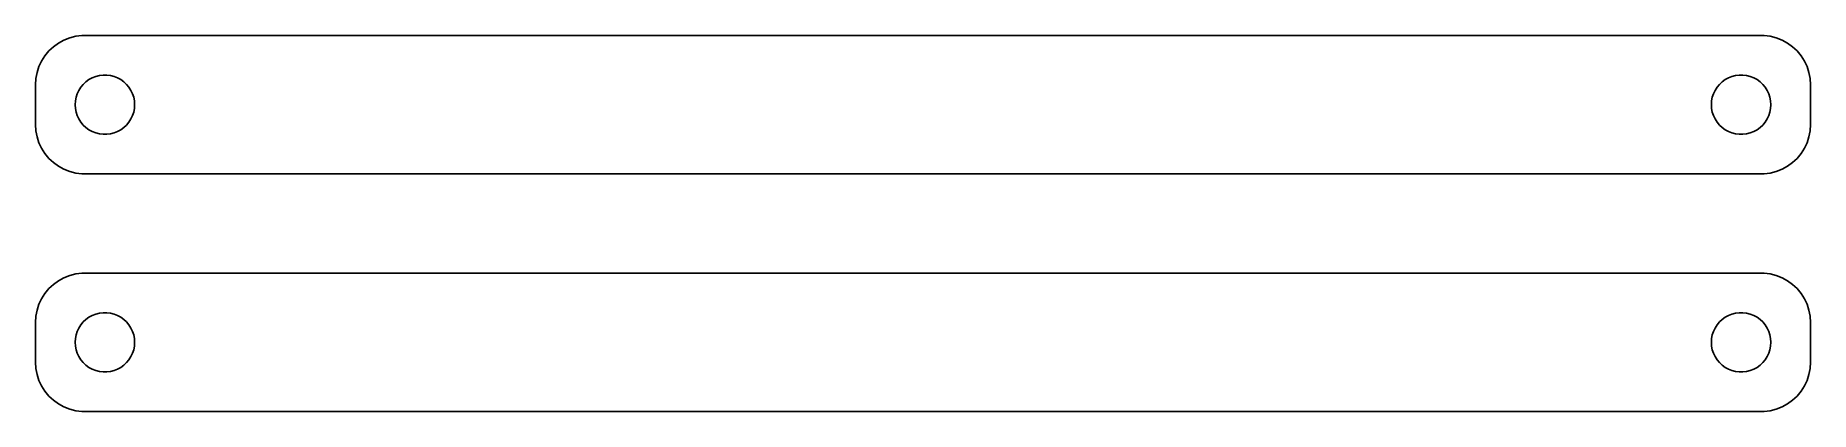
# Model space of a CAD drawing. Header units: metres. Extents: x -90 to 90, y 17 to 55.
import ezdxf

# ---------------------------------------------------------------- set-up
doc = ezdxf.new("R2010")
doc.units = ezdxf.units.M

msp = doc.modelspace()

# ---------------------------------------------------------------- linework, layer by layer
for p, q in [((-87.6871, 53.8526), (-88.1448, 53.4227)), ((-87.1791, 54.2216), (-87.6871, 53.8526)), ((-86.6289, 54.5241), (-87.1791, 54.2216)), ((-86.0451, 54.7553), (-86.6289, 54.5241)), ((-85.4369, 54.9114), (-86.0451, 54.7553)), ((-84.8139, 54.9901), (-85.4369, 54.9114)), ((84.8139, 54.9901), (-84.8139, 54.9901)), ((85.4369, 54.9114), (84.8139, 54.9901)), ((86.0451, 54.7553), (85.4369, 54.9114)), ((86.6289, 54.5241), (86.0451, 54.7553)), ((87.1791, 54.2216), (86.6289, 54.5241)), ((87.6871, 53.8526), (87.1791, 54.2216)), ((88.1448, 53.4227), (87.6871, 53.8526)), ((-88.8815, 52.4088), (-89.1489, 51.8406)), ((-88.5451, 52.9389), (-88.8815, 52.4088)), ((-88.1448, 53.4227), (-88.5451, 52.9389)), ((88.5451, 52.9389), (88.1448, 53.4227)), ((88.8815, 52.4088), (88.5451, 52.9389)), ((89.1489, 51.8406), (88.8815, 52.4088)), ((-89.4606, 50.6267), (-89.5, 50)), ((-89.3429, 51.2434), (-89.4606, 50.6267)), ((-89.1489, 51.8406), (-89.3429, 51.2434)), ((-84.6869, 50.0536), (-84.4123, 50.3115)), ((-84.4123, 50.3115), (-84.1075, 50.533)), ((-84.1075, 50.533), (-83.7773, 50.7145)), ((-83.7773, 50.7145), (-83.427, 50.8532)), ((-83.427, 50.8532), (-83.0621, 50.9469)), ((-83.0621, 50.9469), (-82.6884, 50.9941)), ((-82.6884, 50.9941), (-82.3116, 50.9941)), ((-82.3116, 50.9941), (-81.9379, 50.9469)), ((-81.9379, 50.9469), (-81.573, 50.8532)), ((-81.573, 50.8532), (-81.2227, 50.7145)), ((-81.2227, 50.7145), (-80.8925, 50.533)), ((-80.8925, 50.533), (-80.5877, 50.3115)), ((-80.5877, 50.3115), (-80.3131, 50.0536)), ((80.3131, 50.0536), (80.5877, 50.3115)), ((80.5877, 50.3115), (80.8925, 50.533)), ((80.8925, 50.533), (81.2227, 50.7145)), ((81.2227, 50.7145), (81.573, 50.8532)), ((81.573, 50.8532), (81.9379, 50.9469)), ((81.9379, 50.9469), (82.3116, 50.9941)), ((82.3116, 50.9941), (82.6884, 50.9941)), ((82.6884, 50.9941), (83.0621, 50.9469)), ((83.0621, 50.9469), (83.427, 50.8532)), ((83.427, 50.8532), (83.7773, 50.7145)), ((83.7773, 50.7145), (84.1075, 50.533)), ((84.1075, 50.533), (84.4123, 50.3115)), ((84.4123, 50.3115), (84.6869, 50.0536)), ((89.3429, 51.2434), (89.1489, 51.8406)), ((89.4606, 50.6267), (89.3429, 51.2434)), ((89.5, 50), (89.4606, 50.6267)), ((-89.5, 50), (-89.5, 46)), ((-85.5, 48), (-85.4763, 48.376)), ((-85.4763, 48.376), (-85.4057, 48.7461)), ((-85.4057, 48.7461), (-85.2893, 49.1044)), ((-85.2893, 49.1044), (-85.1289, 49.4453)), ((-85.1289, 49.4453), (-84.927, 49.7634)), ((-84.927, 49.7634), (-84.6869, 50.0536)), ((-80.3131, 50.0536), (-80.073, 49.7634)), ((-80.073, 49.7634), (-79.8711, 49.4453)), ((-79.8711, 49.4453), (-79.7107, 49.1044)), ((-79.7107, 49.1044), (-79.5943, 48.7461)), ((-79.5943, 48.7461), (-79.5237, 48.376)), ((-79.5237, 48.376), (-79.5, 48)), ((79.5, 48), (79.5237, 48.376)), ((79.5237, 48.376), (79.5943, 48.7461)), ((79.5943, 48.7461), (79.7107, 49.1044)), ((79.7107, 49.1044), (79.8711, 49.4453)), ((79.8711, 49.4453), (80.073, 49.7634)), ((80.073, 49.7634), (80.3131, 50.0536)), ((84.6869, 50.0536), (84.927, 49.7634)), ((84.927, 49.7634), (85.1289, 49.4453)), ((85.1289, 49.4453), (85.2893, 49.1044)), ((85.2893, 49.1044), (85.4057, 48.7461)), ((85.4057, 48.7461), (85.4763, 48.376)), ((85.4763, 48.376), (85.5, 48)), ((89.5, 46), (89.5, 50)), ((-85.4763, 47.624), (-85.5, 48)), ((-85.4057, 47.2539), (-85.4763, 47.624)), ((-85.2893, 46.8956), (-85.4057, 47.2539)), ((-85.1289, 46.5547), (-85.2893, 46.8956)), ((-84.927, 46.2366), (-85.1289, 46.5547)), ((-79.8711, 46.5547), (-80.073, 46.2366)), ((-79.7107, 46.8956), (-79.8711, 46.5547)), ((-79.5943, 47.2539), (-79.7107, 46.8956)), ((-79.5237, 47.624), (-79.5943, 47.2539)), ((-79.5, 48), (-79.5237, 47.624)), ((79.5237, 47.624), (79.5, 48)), ((79.5943, 47.2539), (79.5237, 47.624)), ((79.7107, 46.8956), (79.5943, 47.2539)), ((79.8711, 46.5547), (79.7107, 46.8956)), ((80.073, 46.2366), (79.8711, 46.5547)), ((85.1289, 46.5547), (84.927, 46.2366)), ((85.2893, 46.8956), (85.1289, 46.5547)), ((85.4057, 47.2539), (85.2893, 46.8956)), ((85.4763, 47.624), (85.4057, 47.2539)), ((85.5, 48), (85.4763, 47.624)), ((-89.5, 46), (-89.4606, 45.3733)), ((-89.4606, 45.3733), (-89.3429, 44.7566)), ((-89.3429, 44.7566), (-89.1489, 44.1594)), ((-84.6869, 45.9464), (-84.927, 46.2366)), ((-84.4123, 45.6885), (-84.6869, 45.9464)), ((-84.1075, 45.467), (-84.4123, 45.6885)), ((-83.7773, 45.2855), (-84.1075, 45.467)), ((-83.427, 45.1468), (-83.7773, 45.2855)), ((-83.0621, 45.0531), (-83.427, 45.1468)), ((-82.6884, 45.0059), (-83.0621, 45.0531)), ((-82.3116, 45.0059), (-82.6884, 45.0059)), ((-81.9379, 45.0531), (-82.3116, 45.0059)), ((-81.573, 45.1468), (-81.9379, 45.0531)), ((-81.2227, 45.2855), (-81.573, 45.1468)), ((-80.8925, 45.467), (-81.2227, 45.2855)), ((-80.5877, 45.6885), (-80.8925, 45.467)), ((-80.3131, 45.9464), (-80.5877, 45.6885)), ((-80.073, 46.2366), (-80.3131, 45.9464)), ((80.3131, 45.9464), (80.073, 46.2366)), ((80.5877, 45.6885), (80.3131, 45.9464)), ((80.8925, 45.467), (80.5877, 45.6885)), ((81.2227, 45.2855), (80.8925, 45.467)), ((81.573, 45.1468), (81.2227, 45.2855)), ((81.9379, 45.0531), (81.573, 45.1468)), ((82.3116, 45.0059), (81.9379, 45.0531)), ((82.6884, 45.0059), (82.3116, 45.0059)), ((83.0621, 45.0531), (82.6884, 45.0059)), ((83.427, 45.1468), (83.0621, 45.0531)), ((83.7773, 45.2855), (83.427, 45.1468)), ((84.1075, 45.467), (83.7773, 45.2855)), ((84.4123, 45.6885), (84.1075, 45.467)), ((84.6869, 45.9464), (84.4123, 45.6885)), ((84.927, 46.2366), (84.6869, 45.9464)), ((89.1489, 44.1594), (89.3429, 44.7566)), ((89.3429, 44.7566), (89.4606, 45.3733)), ((89.4606, 45.3733), (89.5, 46)), ((-89.1489, 44.1594), (-88.8815, 43.5912)), ((-88.8815, 43.5912), (-88.5451, 43.0611)), ((-88.5451, 43.0611), (-88.1448, 42.5773)), ((88.1448, 42.5773), (88.5451, 43.0611)), ((88.5451, 43.0611), (88.8815, 43.5912)), ((88.8815, 43.5912), (89.1489, 44.1594)), ((-88.1448, 42.5773), (-87.6871, 42.1474)), ((-87.6871, 42.1474), (-87.1791, 41.7784)), ((-87.1791, 41.7784), (-86.6289, 41.4759)), ((-86.6289, 41.4759), (-86.0451, 41.2447)), ((-86.0451, 41.2447), (-85.4369, 41.0886)), ((85.4369, 41.0886), (86.0451, 41.2447)), ((86.0451, 41.2447), (86.6289, 41.4759)), ((86.6289, 41.4759), (87.1791, 41.7784)), ((87.1791, 41.7784), (87.6871, 42.1474)), ((87.6871, 42.1474), (88.1448, 42.5773)), ((-85.4369, 41.0886), (-84.8139, 41.0099)), ((-84.8139, 41.0099), (84.8139, 41.0099)), ((84.8139, 41.0099), (85.4369, 41.0886)), ((-86.6289, 30.5241), (-87.1791, 30.2216)), ((-86.0451, 30.7553), (-86.6289, 30.5241)), ((-85.4369, 30.9114), (-86.0451, 30.7553)), ((-84.8139, 30.9901), (-85.4369, 30.9114)), ((84.8139, 30.9901), (-84.8139, 30.9901)), ((85.4369, 30.9114), (84.8139, 30.9901)), ((86.0451, 30.7553), (85.4369, 30.9114)), ((86.6289, 30.5241), (86.0451, 30.7553)), ((87.1791, 30.2216), (86.6289, 30.5241)), ((-88.5451, 28.9389), (-88.8815, 28.4088)), ((-88.1448, 29.4227), (-88.5451, 28.9389)), ((-87.6871, 29.8526), (-88.1448, 29.4227)), ((-87.1791, 30.2216), (-87.6871, 29.8526)), ((87.6871, 29.8526), (87.1791, 30.2216)), ((88.1448, 29.4227), (87.6871, 29.8526)), ((88.5451, 28.9389), (88.1448, 29.4227)), ((88.8815, 28.4088), (88.5451, 28.9389)), ((-89.3429, 27.2434), (-89.4606, 26.6267)), ((-89.1489, 27.8406), (-89.3429, 27.2434)), ((-88.8815, 28.4088), (-89.1489, 27.8406)), ((-83.7773, 26.7145), (-83.427, 26.8532)), ((-83.427, 26.8532), (-83.0621, 26.9469)), ((-83.0621, 26.9469), (-82.6884, 26.9941)), ((-82.6884, 26.9941), (-82.3116, 26.9941)), ((-82.3116, 26.9941), (-81.9379, 26.9469)), ((-81.9379, 26.9469), (-81.573, 26.8532)), ((-81.573, 26.8532), (-81.2227, 26.7145)), ((81.2227, 26.7145), (81.573, 26.8532)), ((81.573, 26.8532), (81.9379, 26.9469)), ((81.9379, 26.9469), (82.3116, 26.9941)), ((82.3116, 26.9941), (82.6884, 26.9941)), ((82.6884, 26.9941), (83.0621, 26.9469)), ((83.0621, 26.9469), (83.427, 26.8532)), ((83.427, 26.8532), (83.7773, 26.7145)), ((89.1489, 27.8406), (88.8815, 28.4088)), ((89.3429, 27.2434), (89.1489, 27.8406)), ((89.4606, 26.6267), (89.3429, 27.2434)), ((-89.4606, 26.6267), (-89.5, 26)), ((-89.5, 26), (-89.5, 22)), ((-85.4057, 24.7461), (-85.2893, 25.1044)), ((-85.2893, 25.1044), (-85.1289, 25.4453)), ((-85.1289, 25.4453), (-84.927, 25.7634)), ((-84.927, 25.7634), (-84.6869, 26.0536)), ((-84.6869, 26.0536), (-84.4123, 26.3115)), ((-84.4123, 26.3115), (-84.1075, 26.533)), ((-84.1075, 26.533), (-83.7773, 26.7145)), ((-81.2227, 26.7145), (-80.8925, 26.533)), ((-80.8925, 26.533), (-80.5877, 26.3115)), ((-80.5877, 26.3115), (-80.3131, 26.0536)), ((-80.3131, 26.0536), (-80.073, 25.7634)), ((-80.073, 25.7634), (-79.8711, 25.4453)), ((-79.8711, 25.4453), (-79.7107, 25.1044)), ((-79.7107, 25.1044), (-79.5943, 24.7461)), ((79.5943, 24.7461), (79.7107, 25.1044)), ((79.7107, 25.1044), (79.8711, 25.4453)), ((79.8711, 25.4453), (80.073, 25.7634)), ((80.073, 25.7634), (80.3131, 26.0536)), ((80.3131, 26.0536), (80.5877, 26.3115)), ((80.5877, 26.3115), (80.8925, 26.533)), ((80.8925, 26.533), (81.2227, 26.7145)), ((83.7773, 26.7145), (84.1075, 26.533)), ((84.1075, 26.533), (84.4123, 26.3115)), ((84.4123, 26.3115), (84.6869, 26.0536)), ((84.6869, 26.0536), (84.927, 25.7634)), ((84.927, 25.7634), (85.1289, 25.4453)), ((85.1289, 25.4453), (85.2893, 25.1044)), ((85.2893, 25.1044), (85.4057, 24.7461)), ((89.5, 26), (89.4606, 26.6267)), ((89.5, 22), (89.5, 26)), ((-85.5, 24), (-85.4763, 24.376)), ((-85.4763, 23.624), (-85.5, 24)), ((-85.4763, 24.376), (-85.4057, 24.7461)), ((-85.4057, 23.2539), (-85.4763, 23.624)), ((-79.5943, 24.7461), (-79.5237, 24.376)), ((-79.5237, 23.624), (-79.5943, 23.2539)), ((-79.5237, 24.376), (-79.5, 24)), ((-79.5, 24), (-79.5237, 23.624)), ((79.5, 24), (79.5237, 24.376)), ((79.5237, 23.624), (79.5, 24)), ((79.5237, 24.376), (79.5943, 24.7461)), ((79.5943, 23.2539), (79.5237, 23.624)), ((85.4057, 24.7461), (85.4763, 24.376)), ((85.4763, 23.624), (85.4057, 23.2539)), ((85.4763, 24.376), (85.5, 24)), ((85.5, 24), (85.4763, 23.624)), ((-89.5, 22), (-89.4606, 21.3733)), ((-85.2893, 22.8956), (-85.4057, 23.2539)), ((-85.1289, 22.5547), (-85.2893, 22.8956)), ((-84.927, 22.2366), (-85.1289, 22.5547)), ((-84.6869, 21.9464), (-84.927, 22.2366)), ((-84.4123, 21.6885), (-84.6869, 21.9464)), ((-84.1075, 21.467), (-84.4123, 21.6885)), ((-80.5877, 21.6885), (-80.8925, 21.467)), ((-80.3131, 21.9464), (-80.5877, 21.6885)), ((-80.073, 22.2366), (-80.3131, 21.9464)), ((-79.8711, 22.5547), (-80.073, 22.2366)), ((-79.7107, 22.8956), (-79.8711, 22.5547)), ((-79.5943, 23.2539), (-79.7107, 22.8956)), ((79.7107, 22.8956), (79.5943, 23.2539)), ((79.8711, 22.5547), (79.7107, 22.8956)), ((80.073, 22.2366), (79.8711, 22.5547)), ((80.3131, 21.9464), (80.073, 22.2366)), ((80.5877, 21.6885), (80.3131, 21.9464)), ((80.8925, 21.467), (80.5877, 21.6885)), ((84.4123, 21.6885), (84.1075, 21.467)), ((84.6869, 21.9464), (84.4123, 21.6885)), ((84.927, 22.2366), (84.6869, 21.9464)), ((85.1289, 22.5547), (84.927, 22.2366)), ((85.2893, 22.8956), (85.1289, 22.5547)), ((85.4057, 23.2539), (85.2893, 22.8956)), ((89.4606, 21.3733), (89.5, 22)), ((-89.4606, 21.3733), (-89.3429, 20.7566)), ((-89.3429, 20.7566), (-89.1489, 20.1594)), ((-89.1489, 20.1594), (-88.8815, 19.5912)), ((-83.7773, 21.2855), (-84.1075, 21.467)), ((-83.427, 21.1468), (-83.7773, 21.2855)), ((-83.0621, 21.0531), (-83.427, 21.1468)), ((-82.6884, 21.0059), (-83.0621, 21.0531)), ((-82.3116, 21.0059), (-82.6884, 21.0059)), ((-81.9379, 21.0531), (-82.3116, 21.0059)), ((-81.573, 21.1468), (-81.9379, 21.0531)), ((-81.2227, 21.2855), (-81.573, 21.1468)), ((-80.8925, 21.467), (-81.2227, 21.2855)), ((81.2227, 21.2855), (80.8925, 21.467)), ((81.573, 21.1468), (81.2227, 21.2855)), ((81.9379, 21.0531), (81.573, 21.1468)), ((82.3116, 21.0059), (81.9379, 21.0531)), ((82.6884, 21.0059), (82.3116, 21.0059)), ((83.0621, 21.0531), (82.6884, 21.0059)), ((83.427, 21.1468), (83.0621, 21.0531)), ((83.7773, 21.2855), (83.427, 21.1468)), ((84.1075, 21.467), (83.7773, 21.2855)), ((88.8815, 19.5912), (89.1489, 20.1594)), ((89.1489, 20.1594), (89.3429, 20.7566)), ((89.3429, 20.7566), (89.4606, 21.3733)), ((-88.8815, 19.5912), (-88.5451, 19.0611)), ((-88.5451, 19.0611), (-88.1448, 18.5773)), ((-88.1448, 18.5773), (-87.6871, 18.1474)), ((-87.6871, 18.1474), (-87.1791, 17.7784)), ((87.1791, 17.7784), (87.6871, 18.1474)), ((87.6871, 18.1474), (88.1448, 18.5773)), ((88.1448, 18.5773), (88.5451, 19.0611)), ((88.5451, 19.0611), (88.8815, 19.5912)), ((-87.1791, 17.7784), (-86.6289, 17.4759)), ((-86.6289, 17.4759), (-86.0451, 17.2447)), ((-86.0451, 17.2447), (-85.4369, 17.0886)), ((-85.4369, 17.0886), (-84.8139, 17.0099)), ((-84.8139, 17.0099), (84.8139, 17.0099)), ((84.8139, 17.0099), (85.4369, 17.0886)), ((85.4369, 17.0886), (86.0451, 17.2447)), ((86.0451, 17.2447), (86.6289, 17.4759)), ((86.6289, 17.4759), (87.1791, 17.7784))]:
    msp.add_line(p, q)

doc.saveas('drawing.dxf')
